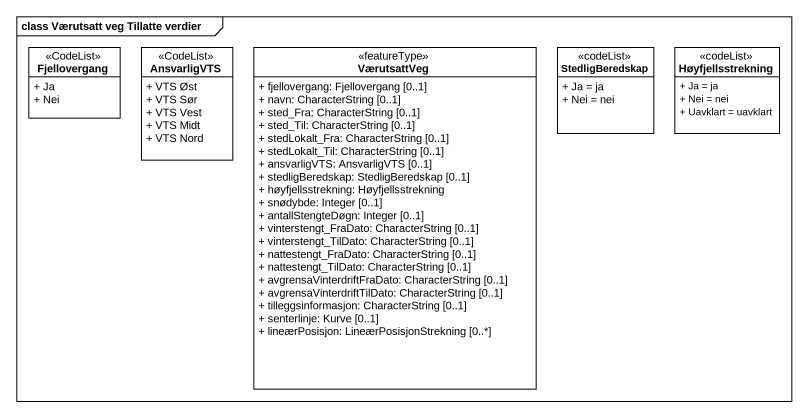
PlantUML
@startuml
mainframe class Værutsatt veg Tillatte verdier
hide circle
hide empty members
skinparam classAttributeIconSize 0
class Fjellovergang <<CodeList>> {
  + Ja
  + Nei
}
class AnsvarligVTS <<CodeList>> {
  + VTS Øst
  + VTS Sør
  + VTS Vest
  + VTS Midt
  + VTS Nord
}
class VærutsattVeg <<featureType>> {
  + fjellovergang: Fjellovergang [0..1]
  + navn: CharacterString [0..1]
  + sted_Fra: CharacterString [0..1]
  + sted_Til: CharacterString [0..1]
  + stedLokalt_Fra: CharacterString [0..1]
  + stedLokalt_Til: CharacterString [0..1]
  + ansvarligVTS: AnsvarligVTS [0..1]
  + stedligBeredskap: StedligBeredskap [0..1]
  + høyfjellsstrekning: Høyfjellsstrekning
  + snødybde: Integer [0..1]
  + antallStengteDøgn: Integer [0..1]
  + vinterstengt_FraDato: CharacterString [0..1]
  + vinterstengt_TilDato: CharacterString [0..1]
  + nattestengt_FraDato: CharacterString [0..1]
  + nattestengt_TilDato: CharacterString [0..1]
  + avgrensaVinterdriftFraDato: CharacterString [0..1]
  + avgrensaVinterdriftTilDato: CharacterString [0..1]
  + tilleggsinformasjon: CharacterString [0..1]
  + senterlinje: Kurve [0..1]
  + lineærPosisjon: LineærPosisjonStrekning [0..*]
}
class StedligBeredskap <<codeList>> {
  + Ja = ja
  + Nei = nei
}
class Høyfjellsstrekning <<codeList>> {
  + Ja = ja
  + Nei = nei
  + Uavklart = uavklart
}
@enduml
